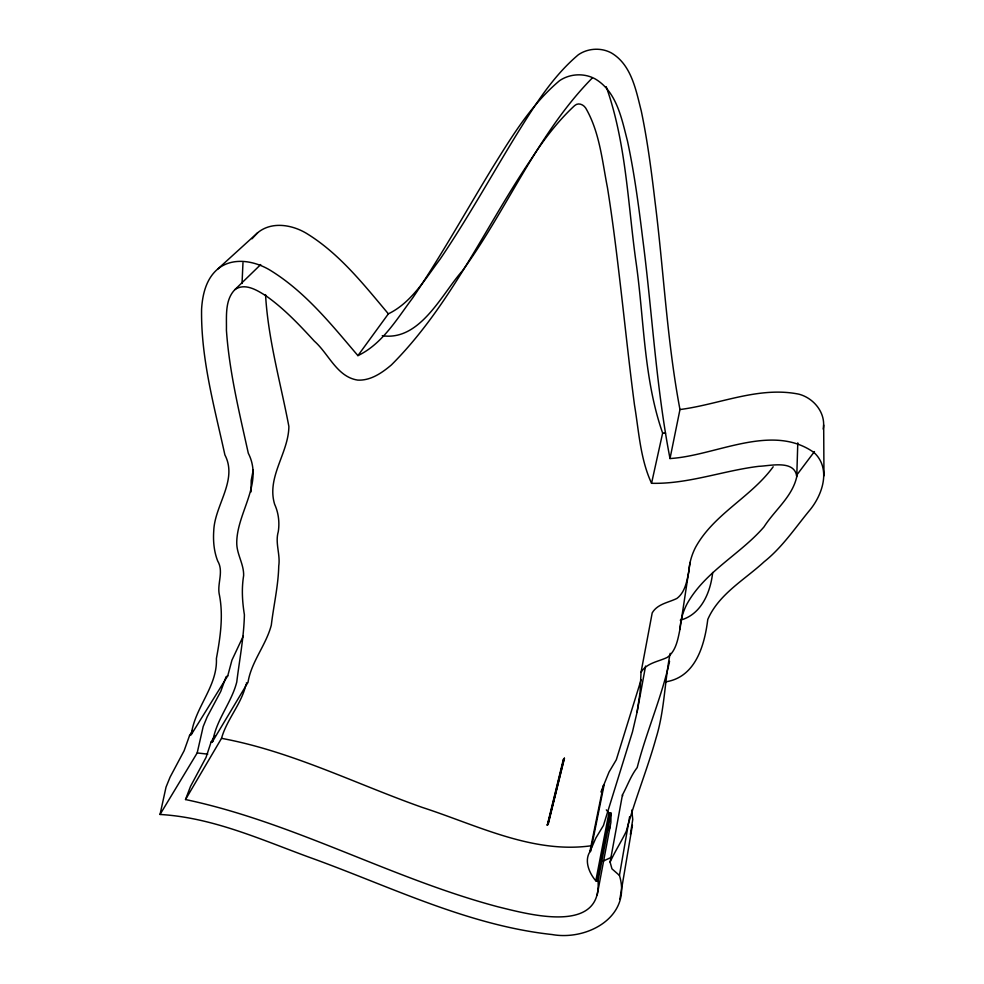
<?xml version="1.0" encoding="UTF-8"?>
<svg xmlns="http://www.w3.org/2000/svg" width="984" height="984" viewBox="0 0 984 984"><rect width="100%" height="100%" fill="white"/><g stroke="black" fill="none" stroke-linecap="round" stroke-linejoin="round"><path stroke-width="1.48" d="M242.027 283.466L242.974 262.753M773.178 466.785C751.075 497.203 713.855 513.906 695.54 547.35A79.433 69.323 4.8 0 0 688.812 571.679C686.857 581.138 685.159 592.257 676.894 598.444C668.407 602.651 657.472 603.856 652.207 612.884L641.027 672.318L640.067 692.478L637.042 712.33L632.478 731.875L603.438 825.478L595.8 838.122L589.822 851.898C584.053 861.16 589.404 873.349 595.8 880.815L598.051 880.926L611.015 813.116L608.899 813.042L606.316 809.881M641.027 672.318C646.697 662.835 658.284 661.74 667.3 657.386C676.069 650.99 677.878 639.305 679.932 629.391A84.895 72.767 6 0 1 687.041 603.868C705.061 571.446 740.239 554.373 764.002 526.895C774.629 510.155 792.415 496.76 796.757 476.662L797.79 442.874M630.375 834.494L632.749 819.512L631.753 810.078M670.178 653.327C664.594 681.42 664.618 710.374 656.094 737.914C647.337 769.39 634.815 799.684 626.304 831.222C621.359 841.627 614.828 851.64 610.092 862.119L611.962 868.847L619.44 875.416C631.974 916.547 587.583 940.925 552.11 934.542C466.834 925.28 388.569 885.649 308.755 857.089C260.428 839.34 212.187 817.47 160.035 814.469L166.025 787.126L170.109 777.089L184.106 750.78L189.531 735.601L192.778 730.374M823.178 429.098C826.228 413.219 813.879 398.065 798.848 394.166C758.775 386.048 719.329 404.461 679.969 409.541L670.006 458.544C715.774 455.826 771.825 422.53 814.076 452.566C831.517 468.728 822.464 495.321 809.106 510.967C794.752 528.469 782.059 547.51 764.138 561.778C744.63 579.797 718.763 594.053 707.767 619.477C704.593 645.123 695.676 677.336 665.602 681.851M600.941 792.009L609.059 771.985L616.304 759.783L641.101 679.784M548.383 823.46L547.313 825.059L548.383 823.46L564.422 758.32L563.377 759.341L547.313 825.059M564.422 758.32L563.414 759.845M679.932 629.391L690.104 562.393M712.674 572.454C710.571 592.22 701.309 614.656 680.264 620.191M619.846 899.278L632.404 825.219M619.44 875.416L629.637 816.671M215.004 735.491L211.093 742.059L206.05 757.385L190.515 786.376L185.521 799.537C293.687 822.39 391.484 878.589 498.199 906.867C527.67 914.038 601.999 935.034 598.051 880.926M597.214 894.837L610.892 822.452L611.015 813.116M637.042 712.33L645.578 666.057M610.092 862.119L622.442 794.924C627.361 785.933 630.732 775.946 637.189 767.581C646.402 731.69 661.592 697.558 669.551 661.322M595.8 880.815L608.899 813.042M596.944 881.27L609.969 813.461M589.822 851.898L603.376 785.281M590.621 851.431L604.127 784.826M189.531 735.601L191.314 734.544C194.721 707.521 217.685 686.401 216.394 658.542C220.33 637.189 223.663 615.098 219.137 593.623C217.353 582.922 223.848 571.36 217.698 561.015C213.922 551.372 213.011 540.733 213.774 530.462C214.795 505.124 237.993 480.02 224.893 454.916C214.426 406.933 200.81 358.717 201.585 309.197C202.446 294.72 206.087 278.902 217.636 269.136L257.623 232.778C271.522 221.203 291.781 224.623 306.258 233.233C339.357 253.405 363.736 284.548 388.373 313.834C411.484 302.642 425.162 278.989 440.119 259.124C467.129 219.26 490.536 177.12 515.653 136.075C533.734 107.022 551.975 76.998 578.383 54.723C588.026 48.142 601.138 47.392 611.421 52.964C631.531 64.87 635.947 90.171 641.273 111.007C647.57 141.056 651.457 171.548 655.073 202.015C663.757 271.129 667.041 341.017 679.969 409.541M160.035 814.469L197.181 752.944L203.184 726.561L207.169 716.869L220.736 691.481L226.049 676.844L227.747 675.824L231.953 660.129L243.269 636.082M796.757 476.662C794.789 459.479 770.177 465.949 758.849 466.318C722.908 470.709 688.013 484.226 651.556 483.292L662.638 433.083C643.339 377.991 644.163 316.996 635.652 259.542C627.78 201.782 625.873 142.004 606.218 86.666M547.522 825.109L563.611 759.894M548.162 823.497L564.226 758.344M245.988 684.372C241.633 703.929 226.849 719.156 221.523 738.344L185.521 799.537M253.22 469.983L251.203 480.499L251.055 491.889M609.022 830.176L610.166 826.511M211.093 742.059L212.15 742.17L248.017 682.293C251.314 661.605 266.061 645.196 271.313 625.123C273.626 605.431 278.288 585.972 278.743 566.009C280.514 554.533 274.942 543.02 278.275 531.704C279.702 522.406 278.521 512.824 274.622 504.251C266.381 477.043 288.57 453.193 288.878 426.466C280.637 382.862 268.091 339.345 265.545 294.597M191.314 734.544L227.747 675.824M796.536 475.37L814.457 451.57M217.636 269.136C232.507 256.824 254.069 260.735 269.505 269.837C304.991 291.35 331.325 324.462 357.918 355.63L388.373 313.834M252.027 238.78L257.623 232.778M592.307 77.97C537.621 133.504 507.892 208.042 462.517 270.711C441.791 293.872 420.328 341.362 382.259 335.728M260.711 264.561L234.905 289.616C224.61 300.182 226.701 316.725 226.418 330.169C229.309 371.841 239.333 412.554 248.3 453.23C263.712 483.39 237.107 512.221 236.75 542.319C236.468 553.955 243.983 563.955 243.638 575.603C241.486 588.776 242.298 601.642 244.401 614.803C243.884 637.46 239.481 659.674 236.763 682.035C231.461 702.908 216.037 719.944 212.802 741.456L212.15 742.17M234.905 289.616C245.016 282.469 257.451 290.415 266.258 296.036C284.278 308.804 299.505 324.978 314.388 341.19C328.767 353.797 336.922 376.97 357.758 380.107C370.685 380.747 381.94 372.899 391.386 364.941C450.623 305.716 484.915 227.279 531.52 158.633C543.955 139.421 557.879 121.118 574.668 105.571C578.211 102.311 583.241 104.402 585.652 107.982C599.711 132.114 602.171 160.872 607.485 187.809C612.86 221.412 616.907 255.2 620.842 289.001C625.332 327.684 629.391 366.417 634.495 405.027C638.899 431.25 640.227 458.888 651.556 483.292M611.925 857.039L603.032 861.184M357.918 355.63C382.419 343.957 396.896 318.927 412.69 297.955C441.324 255.668 466.084 210.933 492.677 167.378C511.926 136.382 531.372 104.353 559.588 80.651C569.982 73.603 584.078 72.89 595.123 78.88C616.759 91.598 621.679 118.707 627.484 141.081C634.36 173.147 638.653 205.705 642.65 238.251C652.195 311.608 655.947 385.826 670.006 458.544M590.252 845.896C532.11 853.681 476.539 824.986 422.542 807.507C355.827 783.965 291.51 751.247 221.523 738.344M662.638 433.083L665.578 433.169M246.381 682.896L247.39 682.982M197.181 752.944L207.747 754.15M622.442 794.924L622.724 795.835M823.682 425.026L823.965 475.826"/></g></svg>
